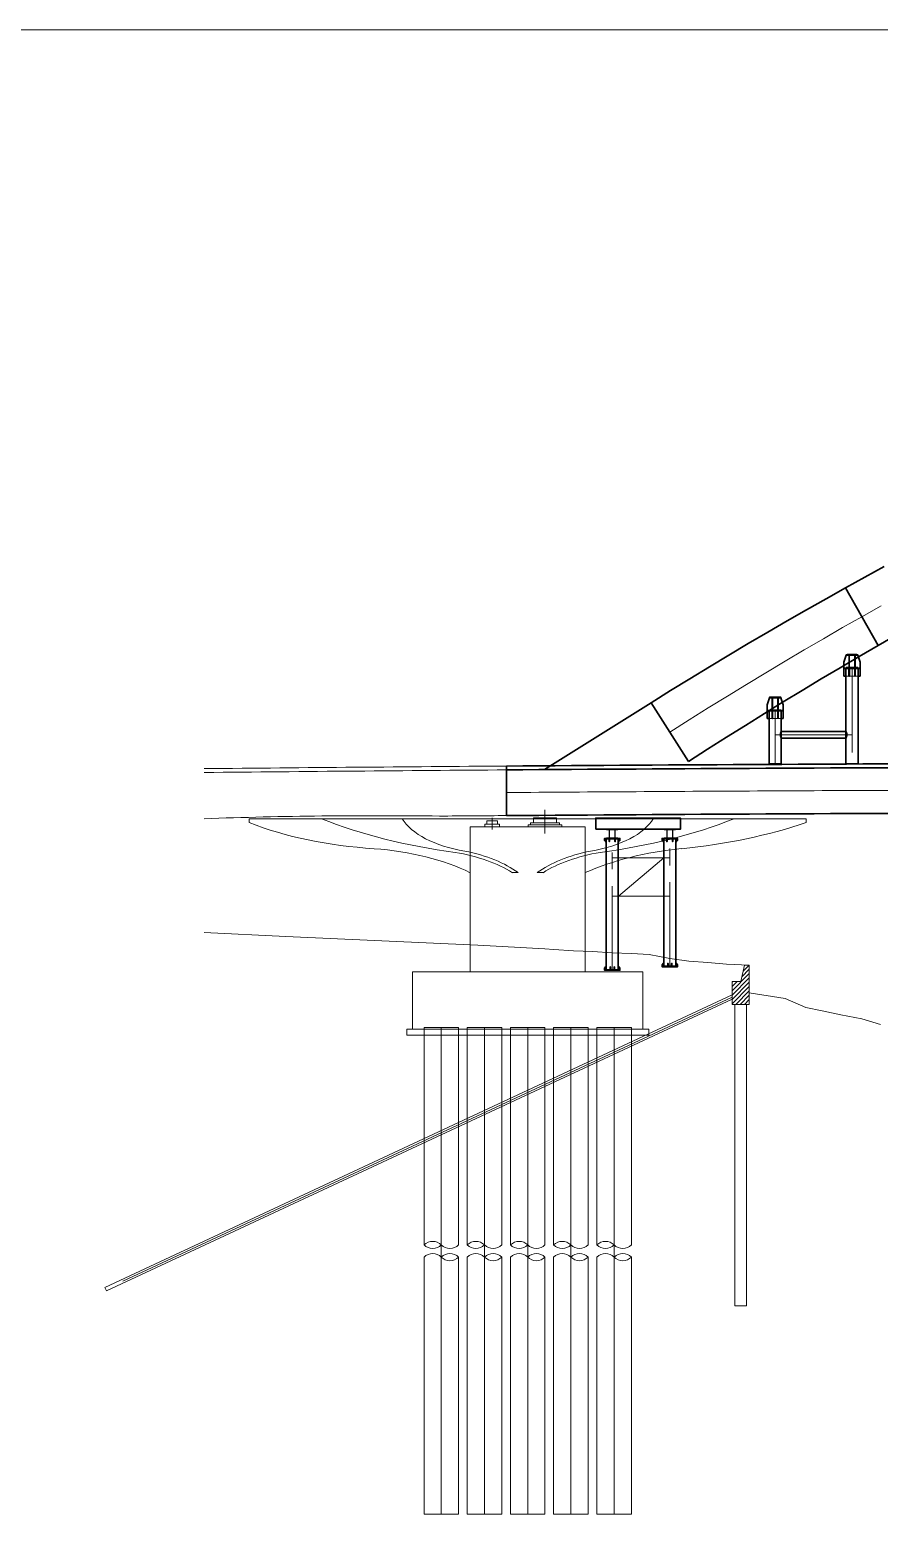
# Model space of a CAD drawing. Extents: x 1767995 to 4174245, y 542814 to 862564.
# Drawn here: x 3377745 to 3421996, y 705290 to 782627 of the extents above; entities that cross this region are included whole.
import ezdxf

# ---------------------------------------------------------------- set-up
doc = ezdxf.new("R2010")
doc.units = 0
doc.header["$LTSCALE"] = 3500
doc.linetypes.add('CENTER', pattern=[2, 1.25, -0.25, 0.25, -0.25])
doc.linetypes.add('DASHED', pattern=[0.75, 0.5, -0.25])
for name, color, linetype, lineweight in [('1粗实线', 1, 'Continuous', 30), ('3中心线', 6, 'CENTER', 18), ('4虚线', 2, 'DASHED', 18), ('5文本', 7, 'Continuous', 15), ('6标注线', 7, 'Continuous', 13), ('文字', 7, 'Continuous', 15), ('标注', 3, 'Continuous', 18), ('桥 构造粗实', 1, 'Continuous', 30), ('细实线', 7, 'Continuous', 15)]:
    doc.layers.add(name, color=color, linetype=linetype, lineweight=lineweight)
doc.layers.add('M_Prof', color=2, linetype='Continuous')

# ---------------------------------------------------------------- blocks, each defined once
blk = doc.blocks.new('gdfgdfg')
at = {"layer": '细实线'}
h = blk.add_hatch(dxfattribs=at)
h.set_pattern_fill('ANSI31', color=256, scale=50, style=0)
h.set_pattern_definition([(45, (182922.5, 28418.14), (-112.253, 112.253), [])])
h.paths.add_polyline_path([(182922, 29668), (182672, 29668), (182473, 28818), (182022, 28818), (182022, 27998), (182922, 28418)])
h.paths.add_polyline_path([(182922, 28418), (182022, 27998), (182022, 27618), (182922, 27618)])
for p, q in [((156881, 37288), (185882, 37288)), ((156881, 37288), (156881, 37088)), ((169250, 37012), (169250, 37173)), ((169250, 37012), (169250, 37173)), ((169250, 37012), (169250, 37173)), ((169250, 37012), (169250, 37173)), ((169250, 37012), (169250, 37173)), ((169250, 37012), (169250, 37173)), ((169813, 37173), (169250, 37173)), ((169532, 37333), (169532, 36723)), ((169813, 37012), (169813, 37173)), ((169813, 37012), (169813, 37173)), ((169813, 37012), (169813, 37173)), ((169813, 37012), (169813, 37173)), ((169813, 37012), (169813, 37173)), ((169813, 37012), (169813, 37173)), ((169813, 37012), (169813, 37173)), ((169813, 37012), (169813, 37173)), ((171677, 37070), (171677, 37336)), ((171677, 37070), (171677, 37336)), ((171677, 37070), (171677, 37336)), ((171677, 37070), (171677, 37336)), ((171677, 37070), (171677, 37336)), ((171677, 37070), (171677, 37336)), ((172886, 37336), (171677, 37336)), ((172281, 37760), (172281, 36526)), ((172281, 37287), (172281, 36867)), ((172886, 37070), (172886, 37336)), ((172886, 37070), (172886, 37336)), ((172886, 37070), (172886, 37336)), ((172886, 37070), (172886, 37336)), ((172886, 37070), (172886, 37336)), ((172886, 37070), (172886, 37336)), ((172886, 37070), (172886, 37336)), ((172886, 37070), (172886, 37336)), ((185882, 37288), (185882, 37088)), ((168882, 36867), (168381, 36867)), ((168381, 34479), (168381, 36867)), ((174382, 36867), (168882, 36867)), ((169131, 36867), (169131, 36867)), ((169918, 37012), (169145, 37012)), ((169918, 37012), (169145, 37012)), ((169918, 37012), (169145, 37012)), ((169918, 37012), (169145, 37012)), ((169145, 37012), (169145, 36867)), ((169918, 36867), (169145, 36867)), ((169918, 36867), (169918, 37012)), ((169918, 36867), (169918, 37012)), ((169918, 36867), (169918, 37012)), ((169918, 36867), (169918, 37012)), ((173157, 36979), (171407, 36979)), ((171407, 36867), (171407, 36979)), ((173157, 36979), (171407, 36979)), ((171407, 36867), (171407, 36979)), ((173157, 36979), (171407, 36979)), ((171407, 36867), (171407, 36979)), ((173157, 36979), (171407, 36979)), ((171407, 36867), (171407, 36979)), ((173032, 37070), (171531, 37070)), ((171531, 36979), (171531, 37070)), ((173032, 37070), (171531, 37070)), ((171531, 36979), (171531, 37070)), ((173032, 37070), (171531, 37070)), ((171531, 36979), (171531, 37070)), ((173032, 37070), (171531, 37070)), ((171531, 36979), (171531, 37070)), ((173032, 36979), (171531, 36979)), ((173032, 36979), (171531, 36979)), ((173032, 36979), (171531, 36979)), ((173032, 36979), (171531, 36979)), ((173032, 36979), (173032, 37070)), ((173032, 36979), (173032, 37070)), ((173032, 36979), (173032, 37070)), ((173032, 36979), (173032, 37070)), ((173157, 36867), (173157, 36979)), ((173157, 36867), (173157, 36979)), ((173157, 36867), (173157, 36979)), ((173157, 36867), (173157, 36979)), ((174382, 36867), (174382, 34479)), ((168381, 29318), (168381, 34479)), ((170882, 34479), (170582, 34479)), ((171882, 34479), (172182, 34479)), ((174382, 29318), (174382, 34479)), ((154535, 31370), (158782, 31153)), ((158782, 31153), (168782, 30708)), ((168782, 30708), (172281, 30513)), ((172281, 30505), (172746, 30477)), ((172746, 30477), (173763, 30403)), ((173763, 30403), (174769, 30381)), ((174769, 30381), (175754, 30306)), ((175754, 30306), (176782, 30263)), ((176782, 30263), (177705, 30211)), ((177705, 30211), (178781, 30016)), ((178781, 30016), (179771, 29869)), ((179771, 29869), (180766, 29794)), ((180766, 29794), (181732, 29707)), ((181732, 29707), (182922, 29668)), ((182473, 28818), (182672, 29668)), ((182922, 29668), (182672, 29668)), ((182922, 29668), (182922, 27618)), ((182922, 29668), (182922, 28218)), ((177381, 29318), (165381, 29318)), ((165381, 26318), (165381, 29318)), ((174631, 29318), (168131, 29318)), ((174631, 29318), (168131, 29318)), ((177381, 26318), (177381, 29318)), ((177381, 26318), (177381, 29318)), ((182022, 27618), (182022, 28818)), ((182022, 28818), (182473, 28818)), ((182022, 28109), (149353, 12875)), ((182022, 27888), (149438, 12694)), ((182022, 27998), (150302, 13207)), ((182922, 28218), (184782, 27918)), ((184782, 27918), (185870, 27451)), ((182922, 27618), (182022, 27618)), ((182172, 27618), (182172, 11918)), ((182772, 27618), (182772, 11918)), ((185870, 27451), (186718, 27289)), ((186718, 27289), (187689, 27069)), ((187689, 27069), (188781, 26865)), ((177681, 26318), (165081, 26318)), ((165081, 26018), (165081, 26318)), ((165981, 26418), (167781, 26418)), ((165981, 26018), (165981, 26418)), ((165981, 26418), (167781, 26418)), ((165981, 26018), (165981, 26418)), ((177681, 26318), (165981, 26318)), ((166881, 1055), (166881, 26418)), ((167781, 26018), (167781, 26418)), ((167781, 26018), (167781, 26418)), ((168231, 26418), (170031, 26418)), ((168231, 26018), (168231, 26418)), ((168231, 26418), (170031, 26418)), ((168231, 26018), (168231, 26418)), ((169131, 1055), (169131, 26418)), ((170031, 26018), (170031, 26418)), ((170031, 26018), (170031, 26418)), ((170481, 26418), (172281, 26418)), ((170481, 26018), (170481, 26418)), ((170481, 26418), (172281, 26418)), ((170481, 26018), (170481, 26418)), ((171381, 1055), (171381, 26418)), ((172281, 26018), (172281, 26418)), ((172281, 26018), (172281, 26418)), ((172731, 26418), (174531, 26418)), ((172731, 26018), (172731, 26418)), ((172731, 26418), (174531, 26418)), ((172731, 26018), (172731, 26418)), ((173631, 1055), (173631, 26418)), ((174531, 26018), (174531, 26418)), ((174531, 26018), (174531, 26418)), ((174981, 26418), (176781, 26418)), ((174981, 26018), (174981, 26418)), ((174981, 26418), (176781, 26418)), ((174981, 26018), (174981, 26418)), ((175881, 1055), (175881, 26418)), ((176781, 26018), (176781, 26418)), ((176781, 26018), (176781, 26418)), ((177681, 26318), (177681, 26018)), ((177681, 26318), (177681, 26018)), ((188781, 26865), (189749, 26574)), ((177681, 26018), (165081, 26018)), ((177681, 26018), (165981, 26018)), ((165981, 26018), (165981, 15086)), ((165981, 26018), (165981, 15086)), ((167781, 26018), (167781, 15086)), ((167781, 26018), (167781, 15086)), ((168231, 26018), (168231, 15086)), ((168231, 26018), (168231, 15086)), ((170031, 26018), (170031, 15086)), ((170031, 26018), (170031, 15086)), ((170481, 26018), (170481, 15086)), ((170481, 26018), (170481, 15086)), ((172281, 26018), (172281, 15086)), ((172281, 26018), (172281, 15086)), ((172731, 26018), (172731, 15086)), ((172731, 26018), (172731, 15086)), ((174531, 26018), (174531, 15086)), ((174531, 26018), (174531, 15086)), ((174981, 26018), (174981, 15086)), ((174981, 26018), (174981, 15086)), ((176781, 26018), (176781, 15086)), ((176781, 26018), (176781, 15086)), ((165981, 14453), (165981, 1055)), ((165981, 14453), (165981, 1055)), ((167781, 14453), (167781, 1055)), ((167781, 14453), (167781, 1055)), ((168231, 14453), (168231, 1055)), ((168231, 14453), (168231, 1055)), ((170031, 14453), (170031, 1055)), ((170031, 14453), (170031, 1055)), ((170481, 14453), (170481, 1055)), ((170481, 14453), (170481, 1055)), ((172281, 14453), (172281, 1055)), ((172281, 14453), (172281, 1055)), ((172731, 14453), (172731, 1055)), ((172731, 14453), (172731, 1055)), ((174531, 14453), (174531, 1055)), ((174531, 14453), (174531, 1055)), ((174981, 14453), (174981, 1055)), ((174981, 14453), (174981, 1055)), ((176781, 14453), (176781, 1055)), ((176781, 14453), (176781, 1055)), ((149353, 12875), (149438, 12694)), ((182172, 11918), (182772, 11918)), ((165981, 1055), (167781, 1055)), ((165981, 1055), (167781, 1055)), ((168231, 1055), (170031, 1055)), ((168231, 1055), (170031, 1055)), ((170481, 1055), (172281, 1055)), ((170481, 1055), (172281, 1055)), ((172731, 1055), (174531, 1055)), ((172731, 1055), (174531, 1055)), ((174981, 1055), (176781, 1055)), ((174981, 1055), (176781, 1055))]:
    blk.add_line(p, q, dxfattribs=at)
for centre, radius, start, end in [((216121, -6244204), 6284404, 90.4179296, 90.5614959), ((216121, -6244404), 6284404, 90.4179296, 90.5614959), ((163487, -217409), 254857, 89.25943, 92.01301), ((216121, -6245184), 6282804, 90.418036, 90.4499551), ((166431, 14636), 636, 45, 135), ((166431, 15536), 636, 225, 315), ((167331, 15536), 636, 225, 315), ((168681, 14636), 636, 45, 135), ((168681, 15536), 636, 225, 315), ((169581, 15536), 636, 225, 315), ((170931, 14636), 636, 45, 135), ((170931, 15536), 636, 225, 315), ((171831, 15536), 636, 225, 315), ((173181, 14636), 636, 45, 135), ((173181, 15536), 636, 225, 315), ((174081, 15536), 636, 225, 315), ((175431, 14636), 636, 45, 135), ((175431, 15536), 636, 225, 315), ((176331, 15536), 636, 225, 315), ((166431, 14003), 636, 45, 135), ((167331, 14003), 636, 45, 135), ((167331, 14903), 636, 225, 315), ((168681, 14003), 636, 45, 135), ((169581, 14003), 636, 45, 135), ((169581, 14903), 636, 225, 315), ((170931, 14003), 636, 45, 135), ((171831, 14003), 636, 45, 135), ((171831, 14903), 636, 225, 315), ((173181, 14003), 636, 45, 135), ((174081, 14003), 636, 45, 135), ((174081, 14903), 636, 225, 315), ((175431, 14003), 636, 45, 135), ((176331, 14003), 636, 45, 135), ((176331, 14903), 636, 225, 315)]:
    blk.add_arc(centre, radius, start, end, dxfattribs=at)
for centre, major_axis, start_param, end_param in [((172338, 44583), (-18704, 0), 0.894752, 1.315009), ((169728, 38021), (-5100, 0), 0.29169, 1.247114), ((173035, 38021), (5100, 0), -1.247114, -0.29169), ((170425, 44583), (-18704, 0), 1.826584, 2.246841), ((164960, 42181), (-13000, 0), 0.900272, 1.449099), ((176018, 44316), (-17500, 0), 1.764221, 2.169593), ((162056, 31278), (-9000, 0), 3.932954, 4.564529), ((165823, 32778), (-6096, 0), 3.733766, 4.328587), ((176940, 32778), (-6096, 0), -1.186994, -0.592173), ((181408, 30578), (-10500, 0), -1.376596, -0.837702), ((165524, 32494), (-6429, 0), 3.807089, 4.382643), ((177239, 32494), (6429, 0), 1.900542, 2.476096)]:
    blk.add_ellipse(centre, major_axis=major_axis, ratio=0.5, start_param=start_param, end_param=end_param, dxfattribs=at)
blk = doc.blocks.new('werwerer')
at = {"layer": '1粗实线', "elevation": 0}
for points in [[(193795, 41794, 0.464316), (193777, 41816), (193651, 41816), (193531, 41444), (193531, 41144), (193651, 41144), (193651, 41164), (193777, 41164, 0.464316), (193795, 41186)], [(193951, 41144), (193651, 41144), (193651, 41164), (193777, 41164, 0.414214), (193795, 41182), (193795, 41798, 0.414214), (193777, 41816), (193651, 41816), (193651, 41836), (193951, 41836), (193951, 41816), (193826, 41816, 0.414214), (193808, 41798), (193808, 41182, 0.414214), (193826, 41164), (193951, 41164)], [(193951, 41144), (194251, 41144), (194251, 41164), (194126, 41164, -0.414214), (194108, 41182), (194108, 41798, -0.414214), (194126, 41816), (194251, 41816), (194251, 41836), (193951, 41836), (193951, 41816), (194077, 41816, -0.414214), (194095, 41798), (194095, 41182, -0.414214), (194077, 41164), (193951, 41164)], [(194108, 41794, -0.464316), (194126, 41816), (194251, 41816), (194371, 41444), (194371, 41144), (194251, 41144), (194251, 41164), (194126, 41164, -0.464316), (194108, 41186)]]:
    blk.add_lwpolyline(points, format="xyb", close=True, dxfattribs=at)
blk.add_lwpolyline([(193701, 41846), (194201, 41846), (194201, 41836), (193701, 41836)], close=True, dxfattribs=at)
blk = doc.blocks.new('trret')
at = {"layer": '1粗实线'}
for p, q in [((3591816, 934986), (3591816, 941829)), ((3592446, 934986), (3592446, 941829)), ((3594816, 935186), (3594816, 941829)), ((3595446, 935186), (3595446, 941829))]:
    blk.add_line(p, q, dxfattribs=at)
for points in [[(3591275, 942319), (3595686, 942319), (3595686, 942907), (3591275, 942907)], [(3591816, 941679), (3591781, 941679), (3591731, 941729), (3591731, 941829), (3591731, 941729), (3591781, 941679)], [(3591731, 941829), (3592531, 941829)], [(3591987, 941829), (3591987, 941679), (3591975, 941679), (3591975, 941829), (3591975, 941679), (3591987, 941679)], [(3592287, 941829), (3592287, 941679), (3592275, 941679), (3592275, 941829), (3592275, 941679), (3592287, 941679)], [(3592481, 941679), (3592446, 941679)], [(3592531, 941729), (3592481, 941679), (3592531, 941729), (3592531, 941829)], [(3594816, 941679), (3594781, 941679), (3594731, 941729), (3594731, 941829), (3594731, 941729), (3594781, 941679)], [(3594731, 941829), (3595531, 941829)], [(3594987, 941829), (3594987, 941679), (3594975, 941679), (3594975, 941829), (3594975, 941679), (3594987, 941679)], [(3595287, 941829), (3595287, 941679), (3595275, 941679), (3595275, 941829), (3595275, 941679), (3595287, 941679)], [(3595481, 941679), (3595446, 941679)], [(3595531, 941729), (3595481, 941679), (3595531, 941729), (3595531, 941829)], [(3592022, 935006), (3592039, 935006), (3592039, 935151), (3592022, 935151)], [(3592243, 935006), (3592225, 935006), (3592225, 935151), (3592243, 935151)], [(3595022, 935186), (3595039, 935186), (3595039, 935331), (3595022, 935331)], [(3595243, 935186), (3595225, 935186), (3595225, 935331), (3595243, 935331)]]:
    blk.add_lwpolyline(points, close=True, dxfattribs=at)
for points in [[(3591731, 941845), (3591731, 941829), (3591731, 941845), (3592531, 941845), (3592531, 941829), (3592531, 941845)], [(3594731, 941845), (3594731, 941829), (3594731, 941845), (3595531, 941845), (3595531, 941829), (3595531, 941845)], [(3592534, 935006), (3591732, 935006), (3591732, 934976), (3592534, 934976), (3592534, 935006), (3592534, 935078), (3592488, 935151), (3592442, 935151)], [(3591732, 935006), (3591732, 935078), (3591778, 935151), (3591824, 935151)], [(3595534, 935186), (3594732, 935186), (3594732, 935157), (3595534, 935157), (3595534, 935186), (3595534, 935259), (3595488, 935331), (3595442, 935331)], [(3594732, 935186), (3594732, 935259), (3594778, 935331), (3594824, 935331)]]:
    blk.add_lwpolyline(points, dxfattribs=at)
at = {"layer": '3中心线'}
for p, q in [((3592131, 934986), (3592131, 941829)), ((3595131, 935186), (3595131, 941829)), ((3592131, 940829), (3595131, 940829)), ((3592451, 938829), (3594828, 940829)), ((3592131, 938829), (3595131, 938829))]:
    blk.add_line(p, q, dxfattribs=at)
at = {"layer": 'M_Prof'}
for p, q in [((3591275, 942887), (3595686, 942887)), ((3591275, 942339), (3595686, 942339))]:
    blk.add_line(p, q, dxfattribs=at)
for points in [[(3591831, 941845), (3592131, 941845), (3592131, 941863), (3592000, 941863, -0.414214), (3591987, 941876), (3591987, 942302, -0.414214), (3592000, 942315), (3592131, 942315), (3592131, 942333), (3591831, 942333), (3591831, 942315), (3591963, 942315, -0.414214), (3591976, 942302), (3591976, 941876, -0.414214), (3591963, 941863), (3591831, 941863)], [(3592131, 941845), (3592431, 941845), (3592431, 941863), (3592300, 941863, -0.414214), (3592287, 941876), (3592287, 942302, -0.414214), (3592300, 942315), (3592431, 942315), (3592431, 942333), (3592131, 942333), (3592131, 942315), (3592263, 942315, -0.414214), (3592276, 942302), (3592276, 941876, -0.414214), (3592263, 941863), (3592131, 941863)], [(3594831, 941845), (3595131, 941845), (3595131, 941863), (3595000, 941863, -0.414214), (3594987, 941876), (3594987, 942302, -0.414214), (3595000, 942315), (3595131, 942315), (3595131, 942333), (3594831, 942333), (3594831, 942315), (3594963, 942315, -0.414214), (3594976, 942302), (3594976, 941876, -0.414214), (3594963, 941863), (3594831, 941863)], [(3595131, 941845), (3595431, 941845), (3595431, 941863), (3595300, 941863, -0.414214), (3595287, 941876), (3595287, 942302, -0.414214), (3595300, 942315), (3595431, 942315), (3595431, 942333), (3595131, 942333), (3595131, 942315), (3595263, 942315, -0.414214), (3595276, 942302), (3595276, 941876, -0.414214), (3595263, 941863), (3595131, 941863)]]:
    blk.add_lwpolyline(points, format="xyb", close=True, dxfattribs=at)

msp = doc.modelspace()

# ---------------------------------------------------------------- linework, layer by layer
at = {"layer": '1粗实线', "ltscale": 4}
for p, q in [((3420993.9, 749374.4, 0), (3420153.9, 749374.4, 0)), ((3420153.9, 749374.4, 0), (3420153.9, 749354.4, 0)), ((3420153.9, 749354.4, 0), (3420993.9, 749354.4, 0)), ((3420412.9, 749354.4, 0), (3420434.9, 749354.4, 0)), ((3420412.9, 748954.4, 0), (3420412.9, 749354.4, 0)), ((3420434.9, 748954.4, 0), (3420412.9, 748954.4, 0)), ((3420434.9, 749354.4, 0), (3420434.9, 748954.4, 0)), ((3420734.9, 749354.4, 0), (3420712.9, 749354.4, 0)), ((3420712.9, 749354.4, 0), (3420712.9, 748954.4, 0)), ((3420712.9, 748954.4, 0), (3420734.9, 748954.4, 0)), ((3420734.9, 748954.4, 0), (3420734.9, 749354.4, 0)), ((3420993.9, 749354.4, 0), (3420993.9, 749374.4, 0)), ((3416994, 747157.5, -0.1), (3416154, 747157.5, -0.1)), ((3416154, 747157.5, -0.1), (3416154, 747137.5, -0.1)), ((3416154, 747137.5, -0.1), (3416994, 747137.5, -0.1)), ((3416413, 747137.5, -0.1), (3416435, 747137.5, -0.1)), ((3416413, 746737.5, -0.1), (3416413, 747137.5, -0.1)), ((3416435, 747137.5, -0.1), (3416435, 746737.5, -0.1)), ((3416713, 747137.5, -0.1), (3416713, 746737.5, -0.1)), ((3416735, 746737.5, -0.1), (3416735, 747137.5, -0.1)), ((3416994, 747137.5, -0.1), (3416994, 747157.5, -0.1)), ((3416435, 746737.5, -0.1), (3416413, 746737.5, -0.1))]:
    msp.add_line(p, q, dxfattribs=at)
at = {"layer": '1粗实线'}
for p, q in [((3420153.9, 748954.4, 0), (3420153.9, 749354.4, 0)), ((3420153.9, 749354.4, 0), (3420993.9, 749354.4, 0)), ((3420258.9, 748954.4, 0), (3420153.9, 748954.4, 0)), ((3420993.9, 748954.4, 0), (3420888.9, 748954.4, 0)), ((3420993.9, 749354.4, 0), (3420993.9, 748954.4, 0)), ((3416154, 746737.5, -0.1), (3416154, 747137.5, -0.1)), ((3416154, 747137.5, -0.1), (3416994, 747137.5, -0.1)), ((3416994, 747137.5, -0.1), (3416994, 746737.5, -0.1)), ((3416258.9, 746737.5, -0.1), (3416154, 746737.5, -0.1)), ((3416994, 746737.5, -0.1), (3416888.9, 746737.5, -0.1)), ((3416888.9, 746075.8, 0.1), (3420258.9, 746075.8, -0.1)), ((3416888.9, 745724.8, 0.1), (3420258.9, 745724.8, -0.1)), ((3402584, 741688.4), (3402584, 744268.4))]:
    msp.add_line(p, q, dxfattribs=at)
for points, elevation in [([(3420259, 744381.4), (3420259, 749354.4), (3420889, 749354.4), (3420889, 744381.4), (3420259, 744381.4)], -0.1), ([(3416259, 744381.4), (3416258.9, 747137.5), (3416888.9, 747137.5), (3416889, 744381.4), (3416259, 744381.4)], -0.1), ([(3416888.9, 746075.8), (3416888.9, 746075.7), (3416888.7, 746075.3), (3416888.4, 746074.6), (3416887.9, 746073.6), (3416887.3, 746072.4), (3416886.6, 746070.9), (3416885.8, 746069.2), (3416884.8, 746067.2), (3416883.8, 746064.9), (3416882.6, 746062.4), (3416881.4, 746059.7), (3416880, 746056.7), (3416878.6, 746053.4), (3416877.1, 746049.9), (3416875.5, 746046.2), (3416873.9, 746042.3), (3416872.2, 746038.1), (3416870.4, 746033.7), (3416868.7, 746029.2), (3416866.9, 746024.4), (3416865.1, 746019.4), (3416863.3, 746014.3), (3416861.5, 746008.9), (3416859.8, 746003.5), (3416858, 745997.8), (3416856.4, 745992), (3416854.8, 745986), (3416853.2, 745980), (3416851.7, 745973.8), (3416850.4, 745967.5), (3416849.1, 745961), (3416847.9, 745954.5), (3416846.9, 745947.9), (3416845.9, 745941.3), (3416845.1, 745934.5), (3416844.5, 745927.7), (3416844, 745920.9), (3416843.6, 745914.1), (3416843.3, 745907.2), (3416843.3, 745900.3), (3416843.3, 745893.4), (3416843.6, 745886.5), (3416844, 745879.7), (3416844.5, 745872.8), (3416845.1, 745866.1), (3416845.9, 745859.3), (3416846.9, 745852.7), (3416847.9, 745846.1), (3416849.1, 745839.6), (3416850.4, 745833.1), (3416851.7, 745826.8), (3416853.2, 745820.6), (3416854.8, 745814.5), (3416856.4, 745808.6), (3416858, 745802.8), (3416859.8, 745797.1), (3416861.5, 745791.6), (3416863.3, 745786.3), (3416865.1, 745781.2), (3416866.9, 745776.2), (3416868.7, 745771.4), (3416870.4, 745766.8), (3416872.2, 745762.5), (3416873.9, 745758.3), (3416875.5, 745754.4), (3416877.1, 745750.7), (3416878.6, 745747.2), (3416880, 745743.9), (3416881.4, 745740.9), (3416882.6, 745738.2), (3416883.8, 745735.6), (3416884.8, 745733.4), (3416885.8, 745731.4), (3416886.6, 745729.6), (3416887.3, 745728.2), (3416887.9, 745727), (3416888.4, 745726), (3416888.7, 745725.3), (3416888.9, 745724.9), (3416888.9, 745724.8)], -0.1), ([(3420258.9, 746075.8), (3420259, 746075.7), (3420259.2, 746075.3), (3420259.5, 746074.6), (3420260, 746073.6), (3420260.6, 746072.4), (3420261.3, 746070.9), (3420262.1, 746069.2), (3420263.1, 746067.2), (3420264.1, 746064.9), (3420265.3, 746062.4), (3420266.5, 746059.7), (3420267.9, 746056.7), (3420269.3, 746053.4), (3420270.8, 746049.9), (3420272.4, 746046.2), (3420274, 746042.3), (3420275.7, 746038.1), (3420277.5, 746033.7), (3420279.2, 746029.2), (3420281, 746024.4), (3420282.8, 746019.4), (3420284.6, 746014.3), (3420286.4, 746008.9), (3420288.1, 746003.5), (3420289.8, 745997.8), (3420291.5, 745992), (3420293.1, 745986), (3420294.7, 745980), (3420296.2, 745973.8), (3420297.5, 745967.5), (3420298.8, 745961), (3420300, 745954.5), (3420301, 745947.9), (3420302, 745941.3), (3420302.8, 745934.5), (3420303.4, 745927.7), (3420303.9, 745920.9), (3420304.3, 745914.1), (3420304.5, 745907.2), (3420304.6, 745900.3), (3420304.5, 745893.4), (3420304.3, 745886.5), (3420303.9, 745879.7), (3420303.4, 745872.8), (3420302.8, 745866.1), (3420302, 745859.3), (3420301, 745852.7), (3420300, 745846.1), (3420298.8, 745839.6), (3420297.5, 745833.1), (3420296.2, 745826.8), (3420294.7, 745820.6), (3420293.1, 745814.5), (3420291.5, 745808.6), (3420289.8, 745802.8), (3420288.1, 745797.1), (3420286.4, 745791.6), (3420284.6, 745786.3), (3420282.8, 745781.2), (3420281, 745776.2), (3420279.2, 745771.4), (3420277.5, 745766.8), (3420275.7, 745762.5), (3420274, 745758.3), (3420272.4, 745754.4), (3420270.8, 745750.7), (3420269.3, 745747.2), (3420267.9, 745743.9), (3420266.5, 745740.9), (3420265.3, 745738.2), (3420264.1, 745735.6), (3420263.1, 745733.4), (3420262.1, 745731.4), (3420261.3, 745729.6), (3420260.6, 745728.2), (3420260, 745727), (3420259.5, 745726), (3420259.2, 745725.3), (3420259, 745724.9), (3420258.9, 745724.8)], -0.4)]:
    msp.add_lwpolyline(points, dxfattribs=dict(at, elevation=elevation))
for points in [[(3402584, 744268.4, -0.0010736), (3429570.5, 744407.3), (3429585.1, 744407.4, -0.0032499), (3572579.4, 743906.9), (3572609.7, 743906.6, -0.0014157), (3606584, 743470.6, -0.0014134)], [(3402584, 744068.4, -0.0010736), (3429570.5, 744207.3), (3429585.1, 744207.4, -0.0032499), (3572579.4, 743706.9), (3572609.7, 743706.6, -0.0013324), (3604584, 743301.6, -0.0013324)], [(3402584, 741688.4, -0.0010736), (3429570.5, 741827.3), (3429585.1, 741827.4, -0.0032499), (3572579.4, 741326.9), (3572609.7, 741326.6, -0.0014157), (3606584, 740890.6)]]:
    msp.add_lwpolyline(points, format="xyb", dxfattribs=at)
at = {"layer": '3中心线'}
for p, q in [((3420574, 749354.4, 0.1), (3420574, 744381.4, 0.1)), ((3416379, 747896.7, -0.1), (3416379, 747801.8, -0.1)), ((3416769, 747896.7, -0.1), (3416769, 747801.8, -0.1)), ((3416574, 747137.5, 0.1), (3416574, 744381.4, 0.1)), ((3416574, 745900.3, 0.1), (3420574, 745900.3, -0.1))]:
    msp.add_line(p, q, dxfattribs=at)
at = {"layer": '3中心线', "ltscale": 5000}
msp.add_lwpolyline([(3402584, 742888.4, -0.0010732), (3429566.9, 743027.3), (3429581.5, 743027.4, -0.0032499), (3572591.4, 742526.8), (3572621.7, 742526.5, -0.0014149), (3606584, 742090.8)], format="xyb", dxfattribs=at)
at = {"layer": '4虚线'}
for p, q in [((3420888.9, 748954.4, 0), (3420258.9, 748954.4, 0)), ((3416888.9, 746737.5, -0.1), (3416258.9, 746737.5, -0.1))]:
    msp.add_line(p, q, dxfattribs=at)
at = {"layer": '5文本'}
msp.add_line((3211745, 782626.7, -0.3), (3692995, 782626.7, -0.3), dxfattribs=at)
at = {"layer": '标注', "color": 8, "ltscale": 550}
msp.add_lwpolyline([(3422084, 752611.1), (3421084, 752047.6), (3420084, 751477.2), (3419084, 750900), (3418084, 750316), (3417084, 749725.2), (3416084, 749127.5), (3415084, 748523), (3414084, 747911.7), (3413084, 747293.5), (3412084, 746668.5), (3411084, 746036.7), (3411084, 746036.7)], dxfattribs=at)
at = {"layer": '桥 构造粗实'}
for p, q in [((3420228.7, 753547.1), (3421939.2, 750548.1)), ((3410107.7, 747565.3), (3412060.2, 744508.1))]:
    msp.add_line(p, q, dxfattribs=at)
for points in [[(3422256.8, 754662.9), (3421244.7, 754109.5), (3420232.6, 753549.3), (3419220.5, 752982.1), (3418208.4, 752408), (3417196.3, 751827.1), (3416184.2, 751239.3), (3415172.1, 750644.6), (3414160, 750043), (3413147.9, 749434.5), (3412135.7, 748819.1), (3411123.6, 748196.8), (3410111.5, 747567.7)], [(3422923.3, 751112.6), (3421935.4, 750545.9), (3420947.4, 749972.3), (3419959.5, 749392), (3418971.6, 748804.9), (3417983.7, 748211.1), (3416995.9, 747610.5), (3416008, 747003.1), (3415020.1, 746388.9), (3414032.2, 745768), (3413044.4, 745140.2), (3412060.2, 744508.1)], [(3410111.5, 747567.7), (3410111.5, 747567.7), (3404564, 744081.7)]]:
    msp.add_lwpolyline(points, dxfattribs=at)

# ---------------------------------------------------------------- block references
at = {"layer": '6标注线'}
for name, p in [('werwerer', (3226622.5, 708230, 0.1)), ('werwerer', (3222622.5, 706013.2)), ('trret', (-184047.1, -201344.8))]:
    msp.add_blockref(name, p, dxfattribs=at)
at = {"layer": '文字'}
msp.add_blockref('gdfgdfg', (3232302.5, 704235.7), dxfattribs=at)

doc.saveas('drawing.dxf')
